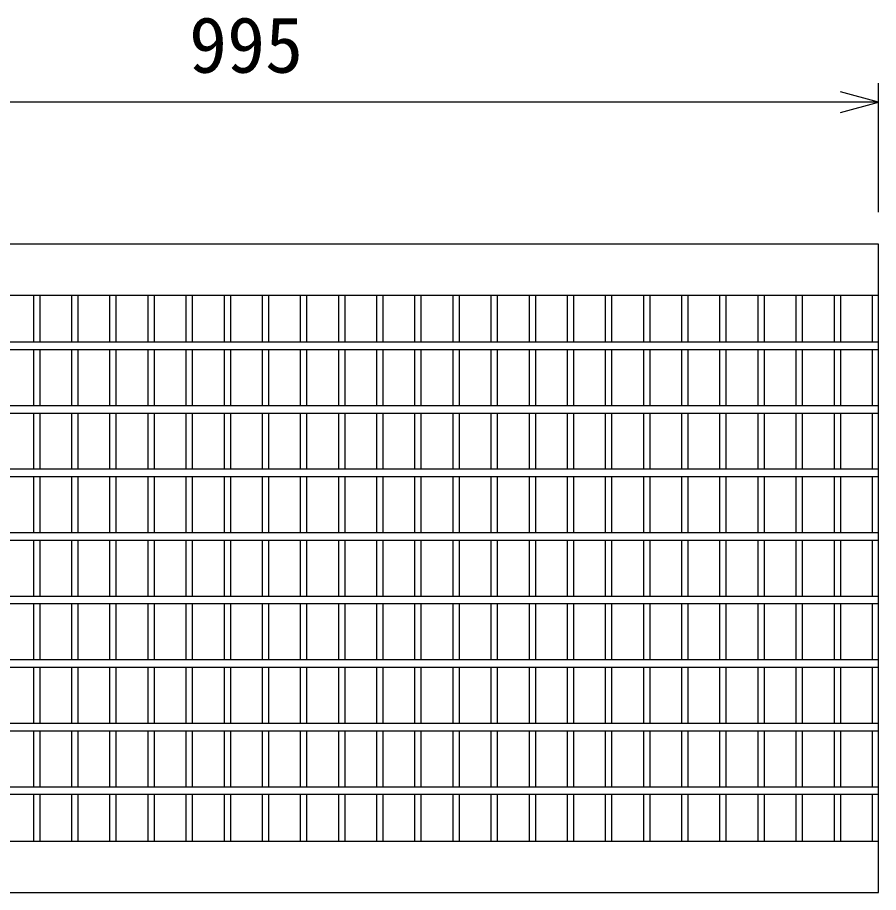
# Model space of a CAD drawing. Units: millimetres, scale not verified. Extents: x -25200 to 25200, y -8910 to 8910.
# Drawn here: x -8659 to -7982, y -5435 to -4746 of the extents above; entities that cross this region are included whole.
import ezdxf
from ezdxf.enums import TextEntityAlignment as Align

# ---------------------------------------------------------------- set-up
doc = ezdxf.new("R2010")
doc.units = ezdxf.units.MM
doc.header["$LTSCALE"] = 30
doc.layers.add('0-0_DIM', color=7, linetype='Continuous', lineweight=25)
doc.layers.add('0-2_HATCH', color=6, linetype='Continuous', lineweight=25)
doc.styles.add('ＭＳ ゴシック', font='')
doc.styles.get('ＭＳ ゴシック').set_extended_font_data('MS Gothic')

msp = doc.modelspace()

# ---------------------------------------------------------------- linework, layer by layer
at = {"layer": '0-0_DIM'}
for p, q in [((-7981.52, -4899.7), (-7981.52, -4798.11)), ((-7981.52, -4813.11), (-8976.52, -4813.11))]:
    msp.add_line(p, q, dxfattribs=at)
msp.add_lwpolyline([(-8011.52, -4821.15), (-7981.52, -4813.11), (-8011.52, -4805.07)], dxfattribs=at)
at = {"layer": '0-2_HATCH'}
for p, q in [((-8976.52, -4964.92), (-7981.52, -4964.92)), ((-8646.52, -4964.92), (-8646.52, -5001.92)), ((-8641.52, -4964.92), (-8641.52, -5001.92)), ((-8616.52, -4964.92), (-8616.52, -5001.92)), ((-8611.52, -4964.92), (-8611.52, -5001.92)), ((-8586.52, -4964.92), (-8586.52, -5001.92)), ((-8581.52, -4964.92), (-8581.52, -5001.92)), ((-8556.52, -4964.92), (-8556.52, -5001.92)), ((-8551.52, -4964.92), (-8551.52, -5001.92)), ((-8526.52, -4964.92), (-8526.52, -5001.92)), ((-8521.52, -4964.92), (-8521.52, -5001.92)), ((-8496.52, -4964.92), (-8496.52, -5001.92)), ((-8491.52, -4964.92), (-8491.52, -5001.92)), ((-8466.52, -4964.92), (-8466.52, -5001.92)), ((-8461.52, -4964.92), (-8461.52, -5001.92)), ((-8436.52, -4964.92), (-8436.52, -5001.92)), ((-8431.52, -4964.92), (-8431.52, -5001.92)), ((-8406.52, -4964.92), (-8406.52, -5001.92)), ((-8401.52, -4964.92), (-8401.52, -5001.92)), ((-8376.52, -4964.92), (-8376.52, -5001.92)), ((-8371.52, -4964.92), (-8371.52, -5001.92)), ((-8346.52, -4964.92), (-8346.52, -5001.92)), ((-8341.52, -4964.92), (-8341.52, -5001.92)), ((-8316.52, -4964.92), (-8316.52, -5001.92)), ((-8311.52, -4964.92), (-8311.52, -5001.92)), ((-8286.52, -4964.92), (-8286.52, -5001.92)), ((-8281.52, -4964.92), (-8281.52, -5001.92)), ((-8256.52, -4964.92), (-8256.52, -5001.92)), ((-8251.52, -4964.92), (-8251.52, -5001.92)), ((-8226.52, -4964.92), (-8226.52, -5001.92)), ((-8221.52, -4964.92), (-8221.52, -5001.92)), ((-8196.52, -4964.92), (-8196.52, -5001.92)), ((-8191.52, -4964.92), (-8191.52, -5001.92)), ((-8166.52, -4964.92), (-8166.52, -5001.92)), ((-8161.52, -4964.92), (-8161.52, -5001.92)), ((-8136.52, -4964.92), (-8136.52, -5001.92)), ((-8131.52, -4964.92), (-8131.52, -5001.92)), ((-8106.52, -4964.92), (-8106.52, -5001.92)), ((-8101.52, -4964.92), (-8101.52, -5001.92)), ((-8076.52, -4964.92), (-8076.52, -5001.92)), ((-8071.52, -4964.92), (-8071.52, -5001.92)), ((-8046.52, -4964.92), (-8046.52, -5001.92)), ((-8041.52, -4964.92), (-8041.52, -5001.92)), ((-8016.52, -4964.92), (-8016.52, -5001.92)), ((-8011.52, -4964.92), (-8011.52, -5001.92)), ((-7986.52, -4964.92), (-7986.52, -5001.92)), ((-7981.52, -5001.92), (-8976.52, -5001.92)), ((-7981.52, -5007.92), (-8976.52, -5007.92)), ((-8646.52, -5007.92), (-8646.52, -5051.92)), ((-8641.52, -5007.92), (-8641.52, -5051.92)), ((-8616.52, -5007.92), (-8616.52, -5051.92)), ((-8611.52, -5007.92), (-8611.52, -5051.92)), ((-8586.52, -5007.92), (-8586.52, -5051.92)), ((-8581.52, -5007.92), (-8581.52, -5051.92)), ((-8556.52, -5007.92), (-8556.52, -5051.92)), ((-8551.52, -5007.92), (-8551.52, -5051.92)), ((-8526.52, -5007.92), (-8526.52, -5051.92)), ((-8521.52, -5007.92), (-8521.52, -5051.92)), ((-8496.52, -5007.92), (-8496.52, -5051.92)), ((-8491.52, -5007.92), (-8491.52, -5051.92)), ((-8466.52, -5007.92), (-8466.52, -5051.92)), ((-8461.52, -5007.92), (-8461.52, -5051.92)), ((-8436.52, -5007.92), (-8436.52, -5051.92)), ((-8431.52, -5007.92), (-8431.52, -5051.92)), ((-8406.52, -5007.92), (-8406.52, -5051.92)), ((-8401.52, -5007.92), (-8401.52, -5051.92)), ((-8376.52, -5007.92), (-8376.52, -5051.92)), ((-8371.52, -5007.92), (-8371.52, -5051.92)), ((-8346.52, -5007.92), (-8346.52, -5051.92)), ((-8341.52, -5007.92), (-8341.52, -5051.92)), ((-8316.52, -5007.92), (-8316.52, -5051.92)), ((-8311.52, -5007.92), (-8311.52, -5051.92)), ((-8286.52, -5007.92), (-8286.52, -5051.92)), ((-8281.52, -5007.92), (-8281.52, -5051.92)), ((-8256.52, -5007.92), (-8256.52, -5051.92)), ((-8251.52, -5007.92), (-8251.52, -5051.92)), ((-8226.52, -5007.92), (-8226.52, -5051.92)), ((-8221.52, -5007.92), (-8221.52, -5051.92)), ((-8196.52, -5007.92), (-8196.52, -5051.92)), ((-8191.52, -5007.92), (-8191.52, -5051.92)), ((-8166.52, -5007.92), (-8166.52, -5051.92)), ((-8161.52, -5007.92), (-8161.52, -5051.92)), ((-8136.52, -5007.92), (-8136.52, -5051.92)), ((-8131.52, -5007.92), (-8131.52, -5051.92)), ((-8106.52, -5007.92), (-8106.52, -5051.92)), ((-8101.52, -5007.92), (-8101.52, -5051.92)), ((-8076.52, -5007.92), (-8076.52, -5051.92)), ((-8071.52, -5007.92), (-8071.52, -5051.92)), ((-8046.52, -5007.92), (-8046.52, -5051.92)), ((-8041.52, -5007.92), (-8041.52, -5051.92)), ((-8016.52, -5007.92), (-8016.52, -5051.92)), ((-8011.52, -5007.92), (-8011.52, -5051.92)), ((-7986.52, -5007.92), (-7986.52, -5051.92)), ((-7981.52, -5051.92), (-8976.52, -5051.92)), ((-7981.52, -5057.92), (-8976.52, -5057.92)), ((-8646.52, -5057.92), (-8646.52, -5101.92)), ((-8641.52, -5057.92), (-8641.52, -5101.92)), ((-8616.52, -5057.92), (-8616.52, -5101.92)), ((-8611.52, -5057.92), (-8611.52, -5101.92)), ((-8586.52, -5057.92), (-8586.52, -5101.92)), ((-8581.52, -5057.92), (-8581.52, -5101.92)), ((-8556.52, -5057.92), (-8556.52, -5101.92)), ((-8551.52, -5057.92), (-8551.52, -5101.92)), ((-8526.52, -5057.92), (-8526.52, -5101.92)), ((-8521.52, -5057.92), (-8521.52, -5101.92)), ((-8496.52, -5057.92), (-8496.52, -5101.92)), ((-8491.52, -5057.92), (-8491.52, -5101.92)), ((-8466.52, -5057.92), (-8466.52, -5101.92)), ((-8461.52, -5057.92), (-8461.52, -5101.92)), ((-8436.52, -5057.92), (-8436.52, -5101.92)), ((-8431.52, -5057.92), (-8431.52, -5101.92)), ((-8406.52, -5057.92), (-8406.52, -5101.92)), ((-8401.52, -5057.92), (-8401.52, -5101.92)), ((-8376.52, -5057.92), (-8376.52, -5101.92)), ((-8371.52, -5057.92), (-8371.52, -5101.92)), ((-8346.52, -5057.92), (-8346.52, -5101.92)), ((-8341.52, -5057.92), (-8341.52, -5101.92)), ((-8316.52, -5057.92), (-8316.52, -5101.92)), ((-8311.52, -5057.92), (-8311.52, -5101.92)), ((-8286.52, -5057.92), (-8286.52, -5101.92)), ((-8281.52, -5057.92), (-8281.52, -5101.92)), ((-8256.52, -5057.92), (-8256.52, -5101.92)), ((-8251.52, -5057.92), (-8251.52, -5101.92)), ((-8226.52, -5057.92), (-8226.52, -5101.92)), ((-8221.52, -5057.92), (-8221.52, -5101.92)), ((-8196.52, -5057.92), (-8196.52, -5101.92)), ((-8191.52, -5057.92), (-8191.52, -5101.92)), ((-8166.52, -5057.92), (-8166.52, -5101.92)), ((-8161.52, -5057.92), (-8161.52, -5101.92)), ((-8136.52, -5057.92), (-8136.52, -5101.92)), ((-8131.52, -5057.92), (-8131.52, -5101.92)), ((-8106.52, -5057.92), (-8106.52, -5101.92)), ((-8101.52, -5057.92), (-8101.52, -5101.92)), ((-8076.52, -5057.92), (-8076.52, -5101.92)), ((-8071.52, -5057.92), (-8071.52, -5101.92)), ((-8046.52, -5057.92), (-8046.52, -5101.92)), ((-8041.52, -5057.92), (-8041.52, -5101.92)), ((-8016.52, -5057.92), (-8016.52, -5101.92)), ((-8011.52, -5057.92), (-8011.52, -5101.92)), ((-7986.52, -5057.92), (-7986.52, -5101.92)), ((-7981.52, -5101.92), (-8976.52, -5101.92)), ((-7981.52, -5107.92), (-8976.52, -5107.92)), ((-8646.52, -5107.92), (-8646.52, -5151.92)), ((-8641.52, -5107.92), (-8641.52, -5151.92)), ((-8616.52, -5107.92), (-8616.52, -5151.92)), ((-8611.52, -5107.92), (-8611.52, -5151.92)), ((-8586.52, -5107.92), (-8586.52, -5151.92)), ((-8581.52, -5107.92), (-8581.52, -5151.92)), ((-8556.52, -5107.92), (-8556.52, -5151.92)), ((-8551.52, -5107.92), (-8551.52, -5151.92)), ((-8526.52, -5107.92), (-8526.52, -5151.92)), ((-8521.52, -5107.92), (-8521.52, -5151.92)), ((-8496.52, -5107.92), (-8496.52, -5151.92)), ((-8491.52, -5107.92), (-8491.52, -5151.92)), ((-8466.52, -5107.92), (-8466.52, -5151.92)), ((-8461.52, -5107.92), (-8461.52, -5151.92)), ((-8436.52, -5107.92), (-8436.52, -5151.92)), ((-8431.52, -5107.92), (-8431.52, -5151.92)), ((-8406.52, -5107.92), (-8406.52, -5151.92)), ((-8401.52, -5107.92), (-8401.52, -5151.92)), ((-8376.52, -5107.92), (-8376.52, -5151.92)), ((-8371.52, -5107.92), (-8371.52, -5151.92)), ((-8346.52, -5107.92), (-8346.52, -5151.92)), ((-8341.52, -5107.92), (-8341.52, -5151.92)), ((-8316.52, -5107.92), (-8316.52, -5151.92)), ((-8311.52, -5107.92), (-8311.52, -5151.92)), ((-8286.52, -5107.92), (-8286.52, -5151.92)), ((-8281.52, -5107.92), (-8281.52, -5151.92)), ((-8256.52, -5107.92), (-8256.52, -5151.92)), ((-8251.52, -5107.92), (-8251.52, -5151.92)), ((-8226.52, -5107.92), (-8226.52, -5151.92)), ((-8221.52, -5107.92), (-8221.52, -5151.92)), ((-8196.52, -5107.92), (-8196.52, -5151.92)), ((-8191.52, -5107.92), (-8191.52, -5151.92)), ((-8166.52, -5107.92), (-8166.52, -5151.92)), ((-8161.52, -5107.92), (-8161.52, -5151.92)), ((-8136.52, -5107.92), (-8136.52, -5151.92)), ((-8131.52, -5107.92), (-8131.52, -5151.92)), ((-8106.52, -5107.92), (-8106.52, -5151.92)), ((-8101.52, -5107.92), (-8101.52, -5151.92)), ((-8076.52, -5107.92), (-8076.52, -5151.92)), ((-8071.52, -5107.92), (-8071.52, -5151.92)), ((-8046.52, -5107.92), (-8046.52, -5151.92)), ((-8041.52, -5107.92), (-8041.52, -5151.92)), ((-8016.52, -5107.92), (-8016.52, -5151.92)), ((-8011.52, -5107.92), (-8011.52, -5151.92)), ((-7986.52, -5107.92), (-7986.52, -5151.92)), ((-7981.52, -5151.92), (-8976.52, -5151.92)), ((-7981.52, -5157.92), (-8976.52, -5157.92)), ((-8646.52, -5157.92), (-8646.52, -5201.92)), ((-8641.52, -5157.92), (-8641.52, -5201.92)), ((-8616.52, -5157.92), (-8616.52, -5201.92)), ((-8611.52, -5157.92), (-8611.52, -5201.92)), ((-8586.52, -5157.92), (-8586.52, -5201.92)), ((-8581.52, -5157.92), (-8581.52, -5201.92)), ((-8556.52, -5157.92), (-8556.52, -5201.92)), ((-8551.52, -5157.92), (-8551.52, -5201.92)), ((-8526.52, -5157.92), (-8526.52, -5201.92)), ((-8521.52, -5157.92), (-8521.52, -5201.92)), ((-8496.52, -5157.92), (-8496.52, -5201.92)), ((-8491.52, -5157.92), (-8491.52, -5201.92)), ((-8466.52, -5157.92), (-8466.52, -5201.92)), ((-8461.52, -5157.92), (-8461.52, -5201.92)), ((-8436.52, -5157.92), (-8436.52, -5201.92)), ((-8431.52, -5157.92), (-8431.52, -5201.92)), ((-8406.52, -5157.92), (-8406.52, -5201.92)), ((-8401.52, -5157.92), (-8401.52, -5201.92)), ((-8376.52, -5157.92), (-8376.52, -5201.92)), ((-8371.52, -5157.92), (-8371.52, -5201.92)), ((-8346.52, -5157.92), (-8346.52, -5201.92)), ((-8341.52, -5157.92), (-8341.52, -5201.92)), ((-8316.52, -5157.92), (-8316.52, -5201.92)), ((-8311.52, -5157.92), (-8311.52, -5201.92)), ((-8286.52, -5157.92), (-8286.52, -5201.92)), ((-8281.52, -5157.92), (-8281.52, -5201.92)), ((-8256.52, -5157.92), (-8256.52, -5201.92)), ((-8251.52, -5157.92), (-8251.52, -5201.92)), ((-8226.52, -5157.92), (-8226.52, -5201.92)), ((-8221.52, -5157.92), (-8221.52, -5201.92)), ((-8196.52, -5157.92), (-8196.52, -5201.92)), ((-8191.52, -5157.92), (-8191.52, -5201.92)), ((-8166.52, -5157.92), (-8166.52, -5201.92)), ((-8161.52, -5157.92), (-8161.52, -5201.92)), ((-8136.52, -5157.92), (-8136.52, -5201.92)), ((-8131.52, -5157.92), (-8131.52, -5201.92)), ((-8106.52, -5157.92), (-8106.52, -5201.92)), ((-8101.52, -5157.92), (-8101.52, -5201.92)), ((-8076.52, -5157.92), (-8076.52, -5201.92)), ((-8071.52, -5157.92), (-8071.52, -5201.92)), ((-8046.52, -5157.92), (-8046.52, -5201.92)), ((-8041.52, -5157.92), (-8041.52, -5201.92)), ((-8016.52, -5157.92), (-8016.52, -5201.92)), ((-8011.52, -5157.92), (-8011.52, -5201.92)), ((-7986.52, -5157.92), (-7986.52, -5201.92)), ((-7981.52, -5201.92), (-8976.52, -5201.92)), ((-7981.52, -5207.92), (-8976.52, -5207.92)), ((-8646.52, -5207.92), (-8646.52, -5251.92)), ((-8641.52, -5207.92), (-8641.52, -5251.92)), ((-8616.52, -5207.92), (-8616.52, -5251.92)), ((-8611.52, -5207.92), (-8611.52, -5251.92)), ((-8586.52, -5207.92), (-8586.52, -5251.92)), ((-8581.52, -5207.92), (-8581.52, -5251.92)), ((-8556.52, -5207.92), (-8556.52, -5251.92)), ((-8551.52, -5207.92), (-8551.52, -5251.92)), ((-8526.52, -5207.92), (-8526.52, -5251.92)), ((-8521.52, -5207.92), (-8521.52, -5251.92)), ((-8496.52, -5207.92), (-8496.52, -5251.92)), ((-8491.52, -5207.92), (-8491.52, -5251.92)), ((-8466.52, -5207.92), (-8466.52, -5251.92)), ((-8461.52, -5207.92), (-8461.52, -5251.92)), ((-8436.52, -5207.92), (-8436.52, -5251.92)), ((-8431.52, -5207.92), (-8431.52, -5251.92)), ((-8406.52, -5207.92), (-8406.52, -5251.92)), ((-8401.52, -5207.92), (-8401.52, -5251.92)), ((-8376.52, -5207.92), (-8376.52, -5251.92)), ((-8371.52, -5207.92), (-8371.52, -5251.92)), ((-8346.52, -5207.92), (-8346.52, -5251.92)), ((-8341.52, -5207.92), (-8341.52, -5251.92)), ((-8316.52, -5207.92), (-8316.52, -5251.92)), ((-8311.52, -5207.92), (-8311.52, -5251.92)), ((-8286.52, -5207.92), (-8286.52, -5251.92)), ((-8281.52, -5207.92), (-8281.52, -5251.92)), ((-8256.52, -5207.92), (-8256.52, -5251.92)), ((-8251.52, -5207.92), (-8251.52, -5251.92)), ((-8226.52, -5207.92), (-8226.52, -5251.92)), ((-8221.52, -5207.92), (-8221.52, -5251.92)), ((-8196.52, -5207.92), (-8196.52, -5251.92)), ((-8191.52, -5207.92), (-8191.52, -5251.92)), ((-8166.52, -5207.92), (-8166.52, -5251.92)), ((-8161.52, -5207.92), (-8161.52, -5251.92)), ((-8136.52, -5207.92), (-8136.52, -5251.92)), ((-8131.52, -5207.92), (-8131.52, -5251.92)), ((-8106.52, -5207.92), (-8106.52, -5251.92)), ((-8101.52, -5207.92), (-8101.52, -5251.92)), ((-8076.52, -5207.92), (-8076.52, -5251.92)), ((-8071.52, -5207.92), (-8071.52, -5251.92)), ((-8046.52, -5207.92), (-8046.52, -5251.92)), ((-8041.52, -5207.92), (-8041.52, -5251.92)), ((-8016.52, -5207.92), (-8016.52, -5251.92)), ((-8011.52, -5207.92), (-8011.52, -5251.92)), ((-7986.52, -5207.92), (-7986.52, -5251.92)), ((-7981.52, -5251.92), (-8976.52, -5251.92)), ((-7981.52, -5257.92), (-8976.52, -5257.92)), ((-8646.52, -5257.92), (-8646.52, -5301.92)), ((-8641.52, -5257.92), (-8641.52, -5301.92)), ((-8616.52, -5257.92), (-8616.52, -5301.92)), ((-8611.52, -5257.92), (-8611.52, -5301.92)), ((-8586.52, -5257.92), (-8586.52, -5301.92)), ((-8581.52, -5257.92), (-8581.52, -5301.92)), ((-8556.52, -5257.92), (-8556.52, -5301.92)), ((-8551.52, -5257.92), (-8551.52, -5301.92)), ((-8526.52, -5257.92), (-8526.52, -5301.92)), ((-8521.52, -5257.92), (-8521.52, -5301.92)), ((-8496.52, -5257.92), (-8496.52, -5301.92)), ((-8491.52, -5257.92), (-8491.52, -5301.92)), ((-8466.52, -5257.92), (-8466.52, -5301.92)), ((-8461.52, -5257.92), (-8461.52, -5301.92)), ((-8436.52, -5257.92), (-8436.52, -5301.92)), ((-8431.52, -5257.92), (-8431.52, -5301.92)), ((-8406.52, -5257.92), (-8406.52, -5301.92)), ((-8401.52, -5257.92), (-8401.52, -5301.92)), ((-8376.52, -5257.92), (-8376.52, -5301.92)), ((-8371.52, -5257.92), (-8371.52, -5301.92)), ((-8346.52, -5257.92), (-8346.52, -5301.92)), ((-8341.52, -5257.92), (-8341.52, -5301.92)), ((-8316.52, -5257.92), (-8316.52, -5301.92)), ((-8311.52, -5257.92), (-8311.52, -5301.92)), ((-8286.52, -5257.92), (-8286.52, -5301.92)), ((-8281.52, -5257.92), (-8281.52, -5301.92)), ((-8256.52, -5257.92), (-8256.52, -5301.92)), ((-8251.52, -5257.92), (-8251.52, -5301.92)), ((-8226.52, -5257.92), (-8226.52, -5301.92)), ((-8221.52, -5257.92), (-8221.52, -5301.92)), ((-8196.52, -5257.92), (-8196.52, -5301.92)), ((-8191.52, -5257.92), (-8191.52, -5301.92)), ((-8166.52, -5257.92), (-8166.52, -5301.92)), ((-8161.52, -5257.92), (-8161.52, -5301.92)), ((-8136.52, -5257.92), (-8136.52, -5301.92)), ((-8131.52, -5257.92), (-8131.52, -5301.92)), ((-8106.52, -5257.92), (-8106.52, -5301.92)), ((-8101.52, -5257.92), (-8101.52, -5301.92)), ((-8076.52, -5257.92), (-8076.52, -5301.92)), ((-8071.52, -5257.92), (-8071.52, -5301.92)), ((-8046.52, -5257.92), (-8046.52, -5301.92)), ((-8041.52, -5257.92), (-8041.52, -5301.92)), ((-8016.52, -5257.92), (-8016.52, -5301.92)), ((-8011.52, -5257.92), (-8011.52, -5301.92)), ((-7986.52, -5257.92), (-7986.52, -5301.92)), ((-7981.52, -5301.92), (-8976.52, -5301.92)), ((-7981.52, -5307.92), (-8976.52, -5307.92)), ((-8646.52, -5307.92), (-8646.52, -5351.92)), ((-8641.52, -5307.92), (-8641.52, -5351.92)), ((-8616.52, -5307.92), (-8616.52, -5351.92)), ((-8611.52, -5307.92), (-8611.52, -5351.92)), ((-8586.52, -5307.92), (-8586.52, -5351.92)), ((-8581.52, -5307.92), (-8581.52, -5351.92)), ((-8556.52, -5307.92), (-8556.52, -5351.92)), ((-8551.52, -5307.92), (-8551.52, -5351.92)), ((-8526.52, -5307.92), (-8526.52, -5351.92)), ((-8521.52, -5307.92), (-8521.52, -5351.92)), ((-8496.52, -5307.92), (-8496.52, -5351.92)), ((-8491.52, -5307.92), (-8491.52, -5351.92)), ((-8466.52, -5307.92), (-8466.52, -5351.92)), ((-8461.52, -5307.92), (-8461.52, -5351.92)), ((-8436.52, -5307.92), (-8436.52, -5351.92)), ((-8431.52, -5307.92), (-8431.52, -5351.92)), ((-8406.52, -5307.92), (-8406.52, -5351.92)), ((-8401.52, -5307.92), (-8401.52, -5351.92)), ((-8376.52, -5307.92), (-8376.52, -5351.92)), ((-8371.52, -5307.92), (-8371.52, -5351.92)), ((-8346.52, -5307.92), (-8346.52, -5351.92)), ((-8341.52, -5307.92), (-8341.52, -5351.92)), ((-8316.52, -5307.92), (-8316.52, -5351.92)), ((-8311.52, -5307.92), (-8311.52, -5351.92)), ((-8286.52, -5307.92), (-8286.52, -5351.92)), ((-8281.52, -5307.92), (-8281.52, -5351.92)), ((-8256.52, -5307.92), (-8256.52, -5351.92)), ((-8251.52, -5307.92), (-8251.52, -5351.92)), ((-8226.52, -5307.92), (-8226.52, -5351.92)), ((-8221.52, -5307.92), (-8221.52, -5351.92)), ((-8196.52, -5307.92), (-8196.52, -5351.92)), ((-8191.52, -5307.92), (-8191.52, -5351.92)), ((-8166.52, -5307.92), (-8166.52, -5351.92)), ((-8161.52, -5307.92), (-8161.52, -5351.92)), ((-8136.52, -5307.92), (-8136.52, -5351.92)), ((-8131.52, -5307.92), (-8131.52, -5351.92)), ((-8106.52, -5307.92), (-8106.52, -5351.92)), ((-8101.52, -5307.92), (-8101.52, -5351.92)), ((-8076.52, -5307.92), (-8076.52, -5351.92)), ((-8071.52, -5307.92), (-8071.52, -5351.92)), ((-8046.52, -5307.92), (-8046.52, -5351.92)), ((-8041.52, -5307.92), (-8041.52, -5351.92)), ((-8016.52, -5307.92), (-8016.52, -5351.92)), ((-8011.52, -5307.92), (-8011.52, -5351.92)), ((-7986.52, -5307.92), (-7986.52, -5351.92)), ((-7981.52, -5351.92), (-8976.52, -5351.92)), ((-7981.52, -5357.92), (-8976.52, -5357.92)), ((-8646.52, -5357.92), (-8646.52, -5394.92)), ((-8641.52, -5357.92), (-8641.52, -5394.92)), ((-8616.52, -5357.92), (-8616.52, -5394.92)), ((-8611.52, -5357.92), (-8611.52, -5394.92)), ((-8586.52, -5357.92), (-8586.52, -5394.92)), ((-8581.52, -5357.92), (-8581.52, -5394.92)), ((-8556.52, -5357.92), (-8556.52, -5394.92)), ((-8551.52, -5357.92), (-8551.52, -5394.92)), ((-8526.52, -5357.92), (-8526.52, -5394.92)), ((-8521.52, -5357.92), (-8521.52, -5394.92)), ((-8496.52, -5357.92), (-8496.52, -5394.92)), ((-8491.52, -5357.92), (-8491.52, -5394.92)), ((-8466.52, -5357.92), (-8466.52, -5394.92)), ((-8461.52, -5357.92), (-8461.52, -5394.92)), ((-8436.52, -5357.92), (-8436.52, -5394.92)), ((-8431.52, -5357.92), (-8431.52, -5394.92)), ((-8406.52, -5357.92), (-8406.52, -5394.92)), ((-8401.52, -5357.92), (-8401.52, -5394.92)), ((-8376.52, -5357.92), (-8376.52, -5394.92)), ((-8371.52, -5357.92), (-8371.52, -5394.92)), ((-8346.52, -5357.92), (-8346.52, -5394.92)), ((-8341.52, -5357.92), (-8341.52, -5394.92)), ((-8316.52, -5357.92), (-8316.52, -5394.92)), ((-8311.52, -5357.92), (-8311.52, -5394.92)), ((-8286.52, -5357.92), (-8286.52, -5394.92)), ((-8281.52, -5357.92), (-8281.52, -5394.92)), ((-8256.52, -5357.92), (-8256.52, -5394.92)), ((-8251.52, -5357.92), (-8251.52, -5394.92)), ((-8226.52, -5357.92), (-8226.52, -5394.92)), ((-8221.52, -5357.92), (-8221.52, -5394.92)), ((-8196.52, -5357.92), (-8196.52, -5394.92)), ((-8191.52, -5357.92), (-8191.52, -5394.92)), ((-8166.52, -5357.92), (-8166.52, -5394.92)), ((-8161.52, -5357.92), (-8161.52, -5394.92)), ((-8136.52, -5357.92), (-8136.52, -5394.92)), ((-8131.52, -5357.92), (-8131.52, -5394.92)), ((-8106.52, -5357.92), (-8106.52, -5394.92)), ((-8101.52, -5357.92), (-8101.52, -5394.92)), ((-8076.52, -5357.92), (-8076.52, -5394.92)), ((-8071.52, -5357.92), (-8071.52, -5394.92)), ((-8046.52, -5357.92), (-8046.52, -5394.92)), ((-8041.52, -5357.92), (-8041.52, -5394.92)), ((-8016.52, -5357.92), (-8016.52, -5394.92)), ((-8011.52, -5357.92), (-8011.52, -5394.92)), ((-7986.52, -5357.92), (-7986.52, -5394.92)), ((-7981.52, -5394.92), (-8976.52, -5394.92))]:
    msp.add_line(p, q, dxfattribs=at)
msp.add_lwpolyline([(-8976.52, -4924.92), (-8976.52, -5434.92), (-7981.52, -5434.92), (-7981.52, -4924.92)], close=True, dxfattribs=at)

# ---------------------------------------------------------------- texts
at = {"layer": '0-0_DIM', "style": 'ＭＳ ゴシック'}
msp.add_text('995', height=43.99, dxfattribs=at).set_placement((-8524.02, -4803.11), align=Align.BOTTOM_LEFT)

doc.saveas('drawing.dxf')
